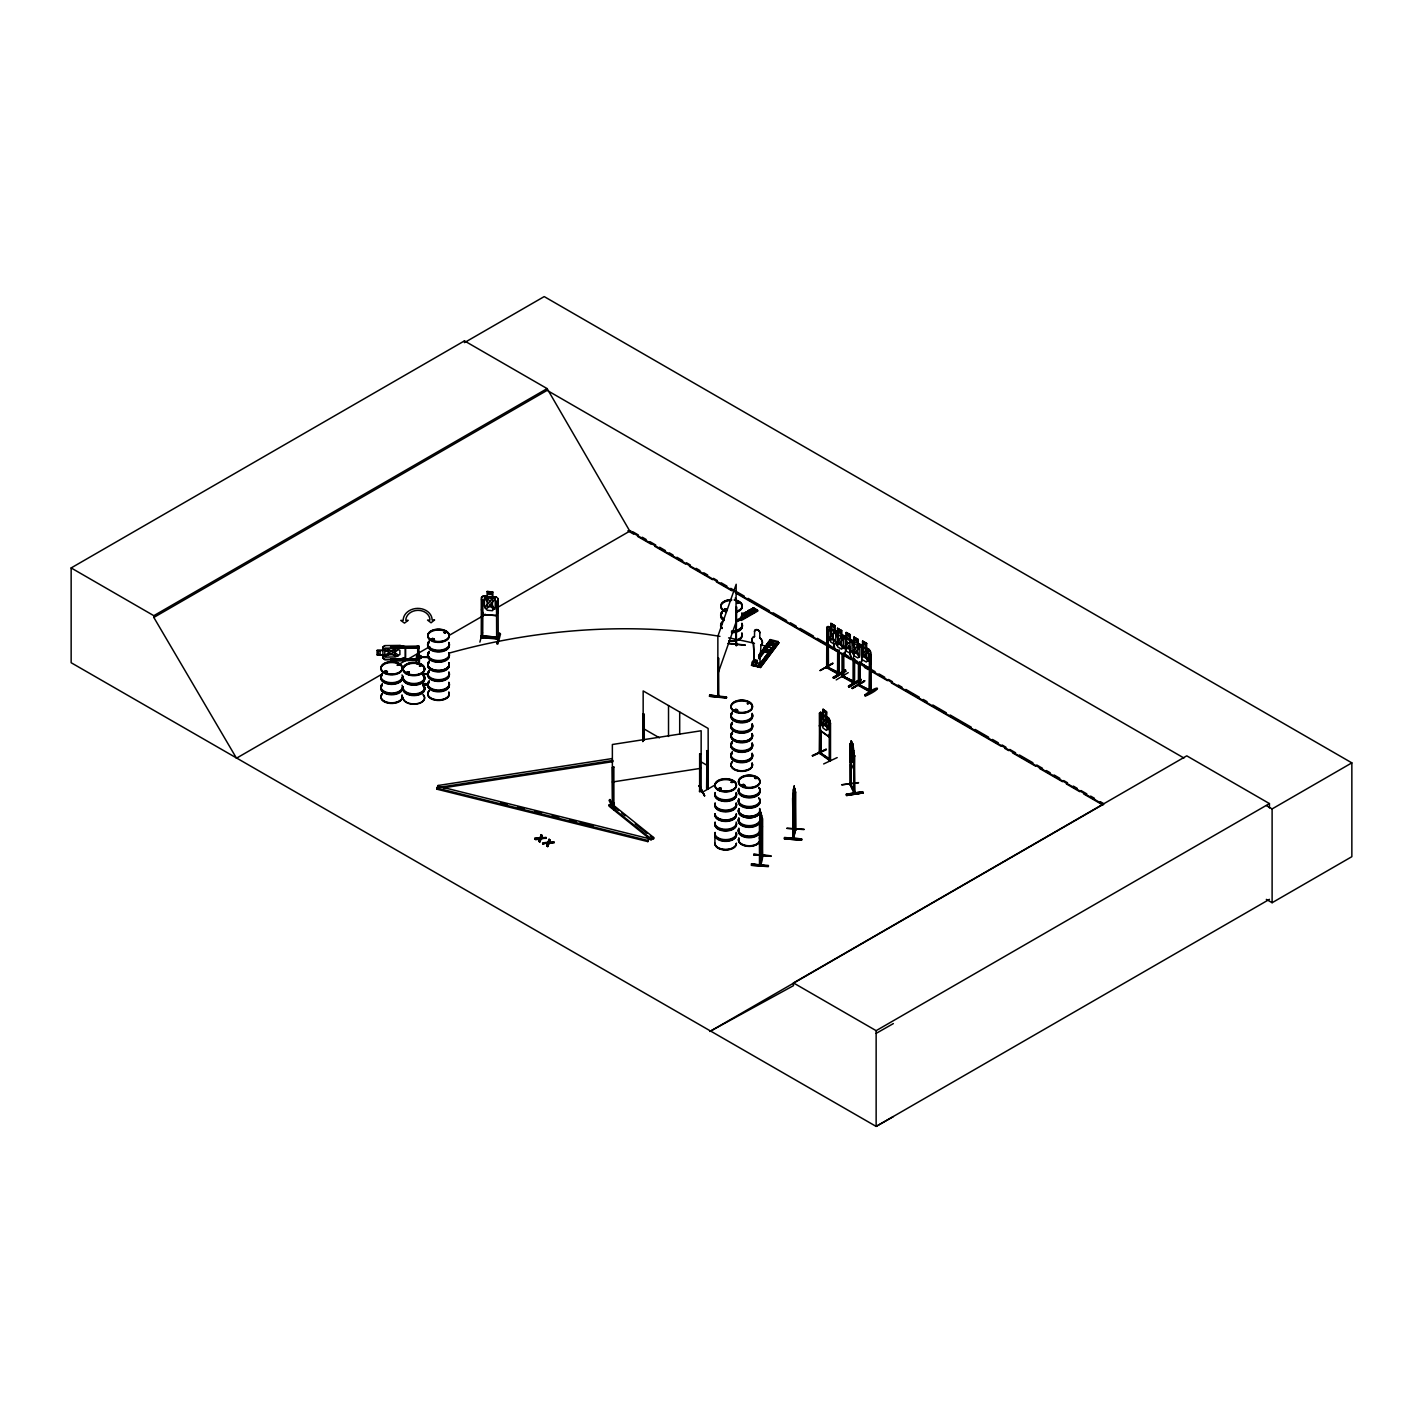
<?xml version="1.0" encoding="UTF-8"?>
<svg xmlns="http://www.w3.org/2000/svg" width="1423" height="1423" viewBox="0 0 1423 1423"><rect width="100%" height="100%" fill="white"/><g stroke="black" fill="none" stroke-linecap="round" stroke-linejoin="round"><path stroke-width="1.5" d="M390.667 648.23L418.913 647.981L390.667 648.23L390.649 646.611L418.896 646.131L418.896 654.598M429.177 657.497L420.959 657.319L429.159 656.519M760.594 863.299L759.882 863.032M759.846 864.508C760.914 868.261 764.276 851.541 761.696 855.223M793.607 800.491L793.465 838.983L793.038 837.862M795.493 792.611L795.119 791.668L795.475 830.232L795.813 829.182M426.864 674.271L422.56 674.306M417.704 658.653L417.206 660.059M761.518 833.433C764.987 806.894 756.182 864.633 761.696 833.451M792.86 814.472L794.923 801.291L794.87 806.894L792.86 814.472L792.611 798.552L794.141 785.887L794.301 790.779M768.313 866.66L751.255 865.291L768.438 866.198L751.38 864.081L768.438 865.451M768.438 866.073L751.38 864.081M784.411 838.805L801.469 840.175L784.411 838.805L784.535 837.507L801.611 838.876L801.469 840.21M784.518 837.649L801.594 838.947M801.594 839.623L784.518 838.165L801.576 839.695M760.967 645.348L760.825 645.544A5.745 4.305 36.7 0 0 759.722 637.895L759.864 637.7A5.745 4.305 36.7 0 1 760.967 645.348L759.864 663.154M709.49 696.292L709.686 694.975L726.584 697.679L709.49 696.274L726.406 698.124M709.65 695.1L726.566 696.968M726.566 697.555L709.65 695.722M793.963 834.02L792.771 838.947L792.86 795.831M718.17 658.173L718.419 696.754L718.17 658.173L718.455 659.134M736.456 644.263L736.812 643.178L736.456 645.633L736.189 607.07L735.869 645.562L736.776 607.123M736.936 644.672L736.491 645.526M760.416 820.342L760.202 815.664L759.74 864.597M757.089 661.517C755.453 659.667 756.538 663.225 755.293 662.211M756.04 661.499L757.516 660.663M754.848 660.699C757.356 675.142 756.698 655.79 757.125 661.126M643.16 741.365L643.16 690.92L708.138 728.434L708.263 788.822C704.527 784.66 708.956 792.291 708.085 787.275L707.231 786.794M708.156 788.716L707.035 788.129M837.738 672.581L839.196 672.723L838.894 674.555L826.656 667.689L826.834 627.347L828.186 626.618M828.293 630.496L828.293 668.01L826.834 667.743M838.734 674.555L838.2 672.172L837.56 673.915L837.667 651.77M839.196 672.812L828.008 667.351L837.951 672.545M827.866 630.745L826.763 630.104L827.19 667.387L839.196 674.235L837.56 673.915M842.238 676.672L854.191 683.414L853.693 681.208M843.643 676.85C841.722 678.504 841.455 673.204 843.821 675.516M854.191 659.134L854.191 683.414C852.786 682.88 852.928 681.617 853.996 682.008M854.547 683.058L854.618 658.885M854.156 683.502L854.547 681.688M858.478 663.278L858.371 685.424L870.609 692.272L869.666 689.888L869.382 691.72L869.382 654.046L870.912 654.438L871.036 692.023L869.666 691.258M858.478 684.036L860.132 685.815L860.008 663.669M860.008 684.321L858.781 683.68M860.008 685.69L858.781 685.032M854.12 765.716L853.658 769.345L854.12 753.39L850.243 743.357L851.47 745.741L851.239 740.885L850.545 754.35L852.644 762.55L852.875 744.016L853.8 750.775M869.257 690.137L870.449 692.289M869.382 691.578L869.809 667.049M870.912 690.582L859.723 685.086L869.666 690.28M870.912 691.916L858.905 685.121L858.905 663.047M754.688 660.912C760.273 659.24 753.407 662.584 757.267 660.93M858.46 782.597L841.616 784.802L858.496 782.81M384.619 671.371C383.374 674.609 390.578 671.692 385.953 671.14M384.459 671.585L385.188 672.599M387.127 671.514L386.682 672.421M387.092 671.994L386.843 672.296M397.319 665.413L397.835 664.221M406.498 672.794L407.903 671.763M408.899 673.239L408.757 672.065M419.963 666.089L420.71 665.341M431.151 639.478L432.556 638.447L431.205 639.229M432.307 639.532L432.307 640.012M433.819 639.656L432.823 638.66M444.101 632.648L445.31 633.022L444.332 631.937M444.367 633.022L445.292 631.865M725.855 608.973L726.673 609.311M727.028 609.489L726.37 610.485M737.363 602.409L738.27 602.872L737.612 602.214M737.737 602.178L738.786 603.139L737.612 602.587M738.733 602.854L737.363 602.925M747.698 614.38L747.36 613.402M734.375 710.397L735.78 709.365M720.696 788.662L719.077 788.787L719.7 789.658M737.025 710.575L735.46 709.348M737.594 710.237L735.602 711.322L734.695 709.792M747.395 703.851L748.32 702.677M748.569 703.389L747.929 703.602M731.582 781.992L732.24 782.241M742.717 784.482L742.717 786.261L745.047 785.496M742.041 785.034L743.037 785.958M744.282 785.87L743.553 784.589M754.741 778.203L756.236 778.096M755.168 777.83L756.022 777.812M756.164 778.683L755.898 778.292M760.238 815.717L761.163 812.444L761.145 817.318M760.362 815.948L761.163 812.444M760.362 817.478L760.825 813.992M762.55 818.261L762.408 856.771L761.518 814.845L759.42 825.144L759.508 865.433M753.745 854.974L770.946 855.792L753.87 854.387M760.451 827.03L760.309 865.522L760.949 818.848L760.238 830.481M760.309 864.152L759.846 863.138M759.633 865.397L762.71 855.81L762.408 856.771L762.337 819.15M762.621 854.529L762.532 855.223M793.518 789.391L794.301 786.154M793.518 790.939L793.981 787.453M795.083 789.107L794.674 788.306L794.336 790.512M792.878 795.937L794.852 788.306M786.901 828.435L804.102 829.253M793.394 803.942L794.123 792.309L793.376 839.001L795.777 829.36M792.949 836.617L793.589 837.436L795.475 829.253M795.617 830.036L795.048 829.111L792.807 837.471M794.888 828.826L795.155 827.724L795.564 828.844M795.617 828.666L794.959 827.812L794.763 828.755M481.454 599.759L482.984 599.883M481.436 609.791L483.162 614.523L496.289 615.643L498.246 611.107L498.246 598.709L496.271 596.913L492.465 596.735L492.465 592.128M487.057 591.506L492.643 591.986L487.057 591.506L487.217 596.415L484.407 597.713L484.407 606.323L487.217 610.254L492.429 610.698L495.24 607.247L495.24 598.621L492.429 596.842M483.162 614.523L496.325 615.536L498.246 611.107M482.468 632.524L479.871 642.147M492.643 596.593L492.643 591.986M487.235 596.308L483.215 595.917L481.436 597.411L481.223 637.664L481.508 635.885L496.805 637.095L496.663 639.016L496.52 601.378L498.139 601.164L496.52 601.378M483.162 636.063L482.699 637.789M496.68 638.963C499.669 638.909 497.232 636.223 496.52 637.54M482.895 600.239L482.699 637.842L482.842 635.921L498.139 637.326M500.469 634L497.979 643.872L497.036 643.801L499.562 633.164L500.469 634.035M497.036 643.801L499.633 633.253M828.72 736.58L829.894 732.952L829.894 720.643M830.036 732.898L828.809 736.794L820.52 730.799L819.435 725.41L820.662 730.728L828.862 736.509M728.078 643.552L745.172 644.939M718.206 694.228L718.615 695.296M717.726 696.47L718.046 695.794M735.851 643.979L736.225 643.107M717.832 696.683L717.868 636.259L736.189 584.266L735.762 645.348M755.791 662.478L761.145 663.545M717.868 673.791L736.189 621.78M820.946 752.376L819.399 751.806L820.235 753.941M820.946 753.728L820.946 731.671M829.111 760.273L829.627 758.584L830.534 760.505M849.887 784.286L854.298 793.643M850.563 782.703L850.954 783.753M854.334 792.38C853.16 789.836 856.201 792.842 854.334 793.749L853.836 750.668M847.948 643.658L850.741 641.008M844.088 655.238L845.422 651.538M833.558 644.708L834.785 650.026L844.177 655.434L845.547 651.645L845.547 639.158L844.266 636.721C829.235 622.064 833.184 639.994 835.016 649.849M860.381 664.025L861.84 660.254M854.049 655.523L852.804 659.436L843.501 653.957M870.485 664.239L869.115 668.223L859.794 662.762M847.877 643.605L844.977 637.824L847.485 644.53C841.918 647.198 846.916 652.481 848.357 646.024L850.492 651.574M755.4 661.535C758.032 661.944 755.097 659.365 757.054 661.25M612.726 805.169L612.37 767.299L613.864 767.05L613.9 805.044C616.07 802.59 609.453 804.173 614.042 803.177M612.53 805.151L614.202 804.884L612.513 804.742M701.45 790.085C698.533 788.289 699.885 794.052 700.009 790.316M539.779 842.06L541.025 838.236L546.219 837.56L541.025 839.019L539.779 842.06L538.801 840.726L539.815 838.325L534.71 838.36L535.635 839.677L539.815 839.108L541.202 834.678L542.181 836.03L541.202 838.378L546.219 838.343M547.695 846.632L548.94 842.807L554.116 842.131L548.94 843.59L547.695 846.632L546.699 845.28L547.713 842.896L542.625 843.697L547.713 842.896M541.202 834.678L539.975 838.467L534.71 839.143M542.625 843.697L547.891 843.021L549.118 839.25L550.096 840.584L549.1 842.932L554.116 842.914M547.891 843.021L549.118 839.25M812.302 755.702L826.372 749.174L812.355 755.666M812.8 755.969L826.265 749.761M538.801 841.509L539.815 839.108M541.025 839.019L542.181 835.248M546.699 846.062L547.713 843.679M549.1 842.932L550.096 839.801M419.198 655.754L417.49 656.679L417.455 655.576M613.722 809.847L614.558 809.029L609.951 799.441L609.062 800.366L610.894 804.191M820.11 670.589L832.9 663.118L820.164 670.518M820.715 670.215L832.74 663.705M848.215 672.652L836.208 679.909M852.395 688.519L864.544 680.817M864.508 681.439L852.341 688.501M836.208 633.146L834.981 632.008L832.864 634.996L829.556 628.877L832.081 635.583C826.496 638.251 831.494 643.534 832.935 637.095L834.358 640.795M826.603 667.618L827.154 665.928L827.154 667.298M842.06 675.125L843.092 675.8M858.371 685.424L859.012 683.68L859.012 685.05M795.048 829.218L794.923 788.911L794.888 830.196M387.447 672.047L384.833 671.994L386.682 671.087M398.369 665.164L397.497 664.559L398.582 665.235M407.28 672.047L407.44 673.239M407.903 673.399L407.903 672.243M431.934 639.799L431.934 638.731M431.827 639.354L433.09 638.927M434.317 639.567L432.236 639.923M420.194 665.217L421.101 666L419.376 666.124M444.314 632.399L444.972 632.097M444.705 632.31L445.506 632.933M724.965 609.186L725.268 610.378M724.307 609.791L725.855 610.912L726.975 609.969M745.225 613.989L747.093 613.544M736.936 710.717L736.936 709.632M737.541 710.486L737.132 710.877M718.615 788.467L718.508 789.552M720.234 789.658C723.346 788.022 717.05 787.257 719.451 789.605M720.234 788.022L720.554 788.324M731.742 781.601L731.173 782.401M743.251 784.624L742.824 785.87M861.235 656.892L863.797 653.317L861.271 646.611L864.579 652.712C866.056 646.611 870.858 651.805 865.451 654.295L868.119 661.286L864.65 654.811L861.787 657.764M819.399 753.176L830.16 760.949L830.16 720.607L828.773 718.135L820.609 712.389L819.541 713.19M436.808 787.986L438.124 786.207L649.155 838.681L647.839 841.616L436.808 789.16L436.808 787.986L647.839 840.459L649.155 838.681M436.808 789.16L438.071 785.496L612.139 758.566M754.599 631.314L754.457 631.51A2.864 2.152 36.7 0 1 757.089 629.82A2.864 2.152 36.7 0 1 759.722 632.826L759.864 632.63A2.864 2.152 36.7 0 0 757.232 629.624A2.864 2.152 36.7 0 0 754.599 631.314L754.457 636.579A5.745 4.305 36.7 0 0 753.354 643.676L754.457 662.033L753.496 643.498A5.745 4.305 36.7 0 1 754.599 636.383L754.457 636.579M752.5 665.573L751.931 662.389L753.799 659.881L754.421 661.98L752.536 664.488L759.224 666.16L761.109 661.695L761.714 664.292M752.536 664.488L754.421 660.023M755.257 659.952L752.002 665.146M759.206 654.651L770.377 639.603L778.292 641.577L759.42 667.28L757.676 666.818L758.921 667.12L776.069 644.139L758.726 667.102M755.453 660.023L751.344 665.306L760.469 667.494L778.932 642.751L769.95 640.581M759.259 654.687L770.377 639.603M758.584 656.305L770.305 640.35M758.939 656.697L770.999 640.795L770.377 640.101M759.437 656.803L769.985 642.662M755.88 662.584L756.449 661.588M758.726 658.155L770.59 642.253M758.655 658.422L770.679 642.538M759.171 658.849L771.23 642.947M757.73 666.853L774.824 643.836M757.872 666.889L775.446 643.427M758.37 666.711L775.517 643.73M778.292 641.577L759.331 667.298L759.224 664.203M760.433 667.512L778.932 642.751M699.476 791.348L701.326 791.063M614.558 809.812L612.352 805.187L612.37 744.496L701.148 730.764L701.148 791.49M852.039 650.685L850.029 653.228L846.276 651.094L844.266 646.255M761.981 855.632L761.963 838.094M849.922 782.863L849.798 784.375M850.954 783.611L849.887 782.775L850.385 783.842M850.954 784.98L850.509 746.63M854.992 792.255L854.547 791.348M481.276 635.903L483.162 637.433M481.276 637.273L498.103 638.642M384.512 671.496L385.366 670.927L384.957 672.154M385.366 672.101L386.469 672.03M398.725 665.128L397.373 665.235M433.641 639.816L433.126 638.678M407.44 671.923L407.156 672.99M419.963 665.626L421.012 665.59M724.414 609.453L726.691 609.115L727.028 610.627M737.559 602.285L737.399 603.477M747.573 614.291L745.225 614.113M736.865 710.717L736.314 709.365M748.516 703.087L747.929 703.015M732.116 781.903C729.11 781.992 734.446 783.45 732.24 781.334M755.346 777.741L755.311 778.594M744.887 785.727L743.82 786.012M384.833 645.757L382.929 647.269L382.929 657.888M837.524 650.418L827.955 645.099L826.71 627.418L828.115 626.422L830.996 628.219L830.996 623.612M842.256 636.508L843.59 635.547L846.276 636.935M869.008 649.688L859.759 644.423L858.549 645.295L859.83 644.157L862.712 645.953L862.712 641.328M754.048 665.964L753.532 665.519M751.255 609.062L755.328 611.748L751.255 609.4L753.496 607.781L742.521 614.665M754.546 609.115L741.668 616.497L754.332 608.777M741.294 620.481L757.89 610.983L756.574 610.254M642.734 741.614L643.16 713.723L644.263 714.346L644.263 739.871M643.836 740.12L644.263 714.346M830.854 623.381L834.892 625.675L830.854 623.381L830.854 628.308L828.844 628.699L828.844 637.308L830.854 642.147L834.625 644.281M836.635 633.128L834.892 630.282M828.044 626.689L837.489 631.776L838.77 634.284M826.71 639.799L828.079 645.028M842.256 636.294L843.537 635.37L852.857 640.83L850.296 639.229L850.296 634.605L846.151 632.399L846.276 637.237L844.266 637.629M852.911 640.706L854.191 643.232M862.569 641.097L866.607 643.392L862.569 641.097L862.569 646.024L860.559 646.416M826.834 666.373L828.453 666.658L826.603 666.249M869.151 649.617L866.607 648.016M870.485 652.019L869.204 649.493L870.485 652.019L870.485 692.201M870.912 654.438L869.382 654.046M706.608 788.52L707.035 750.597L708.138 751.237L707.533 788.965M833.131 677.241C856.913 664.203 840.566 670.82 833.736 678.362L845.796 671.14L833.736 678.326M870.485 664.416L870.627 651.93M853.498 681.172L843.412 676.299L853.373 681.492M848.535 686.188L860.577 679.038L861.253 680.123L849.157 687.291L848.482 686.117L860.666 679.162M848.553 686.758L860.666 679.678L848.642 686.9M706.911 786.688L707.462 787.631M864.775 694.904C880.019 683.538 882.918 688.358 865.451 696.078L864.864 695.029M864.775 695.687L877.048 688.607M702.001 792.486L714.275 785.407M893.359 1116.61L876.141 1126.411L71.15 662.727L71.15 567.937L464.449 340.88L547.126 388.604L629.802 531.117L1103.181 804.404L709.864 1031.479M71.15 567.937L153.826 615.679L547.126 388.604M237.428 757.659L236.485 758.192L153.826 617.44L547.126 390.364L1183.918 758.014M236.485 758.192L381.666 674.36M398.991 664.363L429.764 646.611M448.992 635.494L485.545 614.398M497.089 607.728L630.727 530.583M736.314 600.559L736.491 600.47A1.921 1.103 60 0 0 735.14 598.122M743.304 613.651C755.311 619.058 737.434 614.238 745.545 612.37L749.601 615.038L745.545 612.37M747.537 611.214C759.544 616.621 741.668 611.819 749.761 609.933L753.834 612.601L749.761 609.933M742.166 614.647L753.496 608.101L757.089 610.538M742.717 614.985L753.496 608.101M741.223 616.248L754.279 608.564M741.792 618.649L756.787 609.987M742.148 618.667L754.99 611.25M742.326 618.969L757.552 610.129L753.496 607.781M742.575 619.094L757.57 610.431M837.685 632.915L837.56 628.379L841.687 630.602L841.544 635.298L843.554 638.002L843.554 646.611L841.544 649.155L837.827 647.003L835.817 642.147L835.817 633.537L837.827 633.146L837.685 628.308M841.687 630.602L837.56 628.379M844.141 636.793L845.689 639.158M853.978 637.095L857.98 639.407L853.978 637.095L853.978 642.022L852.128 642.324M834.785 650.026L844.319 655.363M850.029 649.528L846.276 647.394L846.276 638.785C851.079 641.809 854.867 640.368 860.506 645.633C863.601 651.432 860.506 643.516 857.713 644.174L857.713 639.55M846.276 632.63L850.029 634.765L850.029 639.372L852.039 642.058L852.128 650.934L854.12 655.79L857.856 657.942L859.848 655.398L859.848 646.789L857.98 644.014M849.851 653.495L850.029 640.919M710.789 1030.946L793.465 985.659L793.465 982.919L1186.764 755.844L1269.441 803.586L1269.441 807.926M793.465 982.919L876.141 1030.661L1269.441 803.586M1266.345 805.596L1272.109 808.922L1351.85 762.87L1351.85 856.682L1272.109 902.716L1266.328 899.389M1269.441 899.336L876.141 1126.411L876.141 1030.661M876.141 1033.383L893.359 1023.582M614.078 803.639L612.37 803.444M481.525 637.682L498.228 639.052L498.05 598.745M828.773 718.135L826.478 716.498L826.638 711.802L822.956 709.33L826.514 711.874L826.372 716.552L828.133 719.38L828.133 727.989L826.372 730.408L823.081 728.025L821.302 723.062L821.302 714.435L823.081 714.186L823.223 709.49M829.431 759.864L829.538 722.422L830.516 723.133L830.516 760.647L819.861 752.945L820.235 751.682M830.516 723.133L829.075 722.635M821.107 753.763L819.986 715.52L819.506 753.247L819.435 713.048L820.697 712.14L823.223 714.115L823.099 709.259M829.431 758.886L820.591 753.052L830.16 759.58M823.65 763.938L837.186 757.587M419.518 665.466L420.852 665.466M408.686 673.328L409.201 672.812M724.681 609.257L725.855 608.813M726.673 609.951L725.268 610.058M745.563 613.669L746.452 613.438M748.658 703.656L747.324 703.549M735.317 710.006L737.025 710.273L735.46 710.522M731.547 782.401L732.578 782.312M719.38 788.324L719.967 789.196M720.483 789.605L720.963 788.449M742.361 784.749L745.207 785.425M744.371 785.443L742.415 785.14M744.069 785.958L743.82 784.393M609.044 804.991L611.765 803.853L653.673 837.524L653.673 838.698L650.951 839.837L609.044 806.165L609.044 804.991L650.951 838.663L650.951 839.837M650.951 838.663L653.673 837.524M399.881 659.116L405.342 657.497M433.41 639.603L432.236 639.603M407.867 671.692L406.551 673.043M408.952 673.417L407.387 673.417M736.812 711.02L735.744 710.895M720.358 789.783L720.981 788.271M743.286 784.393L742.557 785.603L743.553 785.941M794.123 790.761L793.394 807.624L793.002 805.56M760.949 817.3L760.238 834.18L759.846 832.099A10.904 6.297 0 0 1 746.417 836.475A10.904 6.297 0 0 1 738.715 828.773M842.469 674.876L842.79 676.352L854.725 683.111M612.53 767.637L613.864 767.05M699.654 753.799L701.308 753.888L699.654 753.799L699.636 791.686L701.308 791.419M699.262 786.279L704.598 795.866L699.227 785.692M699.778 789.818L701.148 789.712M612.37 804.813L613.864 804.582M699.778 791.188L701.077 791.063M699.12 785.638L704.598 795.848L700.045 786.243M613.011 760.433L438.942 787.364L438.071 785.496M443.282 787.862L613.011 761.607M612.37 782.01L701.148 768.278M853.853 791.704C843.394 771.693 859.261 796.595 853.747 792.807L854.476 755.168L854.921 793.66L854.992 792.06M854.867 756.04L853.889 755.257M850.225 785.176L849.958 743.98L850.403 761.91M846.311 794.212L862.978 791.704L846.329 794.283L846.56 795.528L863.192 792.86L846.56 795.493M846.311 794.995L863.21 792.949M541.202 837.596L546.219 837.56M549.1 842.149L554.116 842.131M534.71 838.36L539.975 837.685M542.625 842.932L547.891 842.238M771.497 640.973L772.547 641.186M776.833 641.951L777.189 642.36M829.431 758.495L830.036 760.86M612.566 805.24L612.726 803.799M385.953 671.407L385.686 672.563M843.412 675.907L843.412 677.277L843.288 652.926M842.594 676.316L842.594 654.26M498.103 639.105L497.872 637.7M417.206 647.305L417.206 646.202L418.896 646.131M382.734 654.971L382.734 657.96L384.726 659.561L399.916 659.365L405.537 657.604L405.537 646.771L399.916 645.419L384.761 645.597L382.734 647.091L382.734 650.347L377.077 650.311L377.095 655.025L382.929 654.811L384.815 657.088L395.363 656.964L399.881 654.598L399.881 650.293L395.363 648.034L384.815 648.177L382.929 650.507L377.273 650.453M417.473 654.029C420.959 652.392 413.933 659.507 417.455 664.31C413.968 660.005 421.279 653.922 417.455 655.185L417.49 656.465M377.273 654.776L382.929 654.705M416.69 655.95C427.736 657.266 413.862 653.299 416.708 658.369L420.959 658.315L420.959 655.896M416.726 660.414L390.667 660.734L390.649 659.116L416.726 658.796M384.726 659.561L416.726 659.151M416.726 660.076L390.667 660.734M422.56 673.755L426.864 673.702L422.56 674.538M422.542 673.986L426.864 674.484M422.916 683.698C428.412 682.755 428.501 686.046 422.933 685.032M422.916 684.481L427.238 684.392M725.855 610.076L724.841 609.827L726.744 609.667M432.823 638.358L434.477 639.478M407.867 672.99L408.472 672.99A10.904 6.297 0 0 0 406.16 673.986M743.82 784.873L742.521 784.962M719.664 789.249L720.269 789.249A10.904 6.297 0 0 0 717.957 790.263M793.358 789.125L793.02 837.951M761.75 815.468L761.963 833.665M786.937 828.222L803.995 829.591M753.745 854.174L770.821 856.344M753.763 854.761L770.839 856.13M496.165 597.162L483.304 596.077L481.614 597.482L481.65 609.684L483.304 614.38M481.223 636.294L482.699 636.419M497.036 643.018L499.633 633.769M728.096 643.338L745.012 645.259M718.206 695.598L718.455 696.647L718.757 658.244M850.456 784.055L850.509 764.293M409.006 671.958L409.344 673.488L406.836 673.097M720.803 788.235L720.269 788.253A10.744 6.208 0 0 0 718.064 789.178M399.881 645.562L405.342 647.003M773.294 648.283L765.378 646.309L773.294 648.283A421.635 266.848 -10.3 0 0 760.807 644.921M500.576 802.91L507.033 804.511M517.812 807.179L524.269 808.798M535.03 811.466L541.487 813.084M552.249 815.753L558.723 817.353M569.485 820.039L575.941 821.64M580.246 822.707L593.178 825.927M838.574 674.431L838.77 650.204M859.545 686.064L859.581 661.713M707.071 788.04L707.035 750.597M725.339 610.485L724.36 610.022M735.531 710.931L734.535 710.486M409.273 672.012L408.472 671.994A10.744 6.208 0 0 0 406.267 672.919M834.625 625.818L834.625 630.442L837.436 631.883M834.625 631.972L830.854 629.838L830.854 638.465L834.625 640.599M862.569 659.881L866.34 662.015L868.35 659.472L868.35 650.862L866.34 648.177L866.34 643.552M859.901 662.656L869.151 667.938M828.186 644.921L837.436 650.204M845.849 671.247L845.173 670.108M642.734 713.955L643.836 714.595M706.608 750.846L707.729 751.486M1351.85 762.87L544.209 296.589L464.449 342.623L464.449 340.88M851.185 640.403L853.978 642.022L854.12 637.326M834.892 631.616L837.685 633.217M844.088 636.917L841.42 635.387L841.42 630.763M854.12 643.481L857.856 645.633L857.856 654.242L854.12 652.09M632.648 531.686L638.429 535.03M642.271 537.236L646.113 539.459M649.973 541.683L655.736 545.027M659.596 547.25L665.359 550.576M669.201 552.8L673.061 555.023M676.903 557.247L682.684 560.573M686.526 562.796L690.368 565.02M696.149 568.346L699.991 570.57M703.851 572.793L707.693 575.017M713.474 578.343L717.317 580.566M721.159 582.79L726.94 586.134M730.782 588.357L744.265 596.13M748.107 598.354L769.274 610.574M773.116 612.797L786.599 620.57M790.441 622.794L796.204 626.12M800.064 628.343L813.529 636.117M817.371 638.34L830.854 646.113M844.319 653.904L848.161 656.11M852.021 658.333L857.784 661.677M861.644 663.901L865.486 666.124M871.267 669.45L875.109 671.674M878.952 673.897L884.732 677.223M888.575 679.447L892.434 681.67M898.198 684.997L902.04 687.22M905.9 689.444L919.365 697.217M923.207 699.44L927.067 701.664M932.83 705.008L946.313 712.781M950.155 715.004L971.322 727.224M975.164 729.448L988.647 737.221M992.489 739.444L998.27 742.77M1002.112 744.994L1005.954 747.217M1009.814 749.441L1015.577 752.767M1019.437 754.99L1032.902 762.764M1036.744 764.987L1042.525 768.331M1046.367 770.554L1050.21 772.778M1054.069 774.984L1059.833 778.328M1063.693 780.551L1067.535 782.775M1073.316 786.101L1077.158 788.324M1081 790.548L1086.781 793.874M1090.623 796.097L1094.483 798.321M1100.246 801.647L1104.106 803.87M627.899 530.797L633.662 534.123M637.504 536.346L650.969 544.12M654.811 546.343L685.584 564.095M689.426 566.318L712.514 579.641M716.356 581.865L731.742 590.741M735.584 592.964L825.963 645.153M829.805 647.376L833.665 649.582M845.191 656.252L850.972 659.578M864.419 667.351L868.279 669.575M872.121 671.798L887.507 680.674M891.349 682.898L1000.956 746.186M1004.798 748.409L1008.658 750.615M1012.5 752.838L1035.57 766.161M1039.413 768.384L1062.501 781.707M1066.343 783.931L1079.808 791.704M1083.65 793.927L1102.878 805.027M643.16 728.434L659.454 737.843M700.561 761.572L708.138 765.965M541.202 835.461L542.181 836.03M549.118 840.032L550.096 840.584M538.801 840.726L539.779 841.278M546.699 845.28L547.695 845.849M843.714 676.814L843.714 654.882M839.196 674.182L839.196 649.955M725.125 610.378L724.681 609.489M736.865 709.454L737.701 710.397M720.696 788.182L721.141 789.747L718.615 789.356M431.471 639.781L433.659 640.314L434.157 638.891M613.438 806.379L618.471 810.416M621.815 813.102L625.177 815.806M635.227 823.881L646.967 833.309M650.311 836.013L653.673 838.698M382.734 657.96L384.815 659.4M852.715 640.901L854.049 643.214L854.191 655.629M612.192 804.849L609.88 800.046L611.588 803.995M851.239 740.885L852.839 744.069M851.292 741.152L852.644 744.087M851.523 742.45L852.413 745.865L851.523 743.98M850.26 761.874L853.836 769.327M438.071 786.67L438.942 788.538M849.157 645.508L850.456 648.746M851.328 658.636L850.118 653.477L851.096 658.813C865.273 672.172 861.324 657.337 861.84 647.945M747.698 613.722L746.452 614.914L745.19 613.918M851.043 783.522L850.954 785.122L850.901 765.147M792.807 810.879L793.038 814.49M759.455 837.4L759.882 841.046M420.959 658.315L416.708 658.369M419.376 655.149L419.411 656.661M418.896 647.536L417.224 647.483M417.704 648.052L417.704 654.616M390.649 646.611L418.913 646.7M1272.109 808.922L1272.109 902.716M866.607 643.392L866.465 648.088M857.98 639.407L857.856 644.085M853.089 658.511L853.089 682.933M846.418 632.541L846.418 637.166M842.185 654.491L842.185 676.708M838.094 651.521L838.094 673.595M834.892 625.675L834.75 630.371M829.538 735.673L829.538 759.953M828.293 645.935L828.417 668.081M828.008 666.96L828.008 668.33M819.701 713.119L819.701 725.41M795.706 791.722L795.706 830.054M761.109 661.695L761.109 663.634M759.864 632.63L759.722 637.895M714.915 835.176L714.915 843.483A10.761 6.226 0 0 0 725.659 849.709A10.761 6.226 0 0 0 736.42 843.483M679.696 712.016L679.696 734.072M668.525 705.559L668.525 736.456M647.839 840.459L647.839 841.616M613.669 803.195L613.669 804.564M611.765 803.853L611.765 805.027M496.431 637.184L496.342 638.891M419.376 654.011L419.394 655.843M419.394 658.582L419.394 662.833M419.376 657.888L419.198 664.292M419.038 658.689L419.056 663.047M405.342 646.896L405.342 657.622M153.826 615.679L153.826 617.44M449.117 653.121A421.635 266.848 -10.3 0 1 719.931 636.366M728.576 637.878A421.635 266.848 -10.3 0 1 754.475 643.356M759.58 808.495A10.708 6.172 0 0 1 749.245 816.268A10.708 6.172 0 0 1 738.911 808.495M759.597 790.067A10.726 6.19 0 0 1 749.245 797.858A10.726 6.19 0 0 1 738.875 790.067M759.633 788.324A10.744 6.208 0 0 1 749.245 796.151A10.744 6.208 0 0 1 738.857 788.324M759.597 800.42A10.726 6.19 0 0 1 749.245 808.211A10.726 6.19 0 0 1 738.875 800.42M758.672 798.285A10.904 6.297 0 0 1 750.668 807.659A10.904 6.297 0 0 1 738.715 799.797M758.672 797.752A10.904 6.297 0 0 1 750.668 807.126A10.904 6.297 0 0 1 738.715 799.264M759.633 798.677A10.744 6.208 0 0 1 749.245 806.503A10.744 6.208 0 0 1 738.857 798.677M758.672 787.915A10.904 6.297 0 0 1 750.668 797.307A10.904 6.297 0 0 1 738.715 789.445M758.672 787.399A10.904 6.297 0 0 1 750.668 796.773A10.904 6.297 0 0 1 738.715 788.911M759.58 809.171A10.708 6.172 0 0 1 749.245 816.944A10.708 6.172 0 0 1 738.911 809.171M759.651 808.744A10.761 6.226 0 0 1 749.245 816.571A10.761 6.226 0 0 1 738.839 808.744M759.58 838.005A10.708 6.172 0 0 1 749.245 845.778A10.708 6.172 0 0 1 738.911 838.005M759.651 809.509A10.761 6.226 0 0 1 749.245 817.336A10.761 6.226 0 0 1 738.839 809.509M759.633 822.779A10.744 6.208 0 0 1 746.452 827.172A10.744 6.208 0 0 1 738.857 819.577M759.597 821.053A10.726 6.19 0 0 1 746.47 825.429A10.726 6.19 0 0 1 738.875 817.834M759.633 833.131A10.744 6.208 0 0 1 746.452 837.524A10.744 6.208 0 0 1 738.857 829.929M759.775 832.562A10.904 6.297 0 0 1 746.417 837.009A10.904 6.297 0 0 1 738.715 829.307M759.633 831.406A10.744 6.208 0 0 1 746.452 835.799A10.744 6.208 0 0 1 738.857 828.186M759.775 822.209A10.904 6.297 0 0 1 746.417 826.656A10.904 6.297 0 0 1 738.715 818.954M759.775 821.676A10.904 6.297 0 0 1 746.417 826.123A10.904 6.297 0 0 1 738.715 818.421M759.651 838.592A10.761 6.226 0 0 1 749.245 846.418A10.761 6.226 0 0 1 738.839 838.592M759.651 838.254A10.761 6.226 0 0 1 749.245 846.08A10.761 6.226 0 0 1 738.839 838.254M736.189 793.073A10.904 6.297 0 0 1 725.659 801.007A10.904 6.297 0 0 1 715.129 793.073M736.189 792.54A10.904 6.297 0 0 1 725.659 800.473A10.904 6.297 0 0 1 715.129 792.54M717.957 789.729A10.904 6.297 0 0 1 720.216 788.733M736.403 793.572A10.744 6.208 0 0 1 725.659 799.779A10.744 6.208 0 0 1 714.915 793.572M736.403 805.667A10.744 6.208 0 0 1 725.659 811.875A10.744 6.208 0 0 1 714.915 805.667M736.189 803.426A10.904 6.297 0 0 1 725.659 811.359A10.904 6.297 0 0 1 715.129 803.426M736.189 802.91A10.904 6.297 0 0 1 725.659 810.825A10.904 6.297 0 0 1 715.129 802.91M736.367 814.33A10.708 6.172 0 0 1 725.659 820.52A10.708 6.172 0 0 1 714.951 814.33M736.367 813.725A10.708 6.172 0 0 1 725.659 819.915A10.708 6.172 0 0 1 714.951 813.725M736.403 803.924A10.744 6.208 0 0 1 725.659 810.132A10.744 6.208 0 0 1 714.915 803.924M736.385 795.315A10.726 6.19 0 0 1 727.064 801.451A10.726 6.19 0 0 1 715.289 796.916M736.42 813.992A10.761 6.226 0 0 1 725.659 820.217A10.761 6.226 0 0 1 714.88 813.992M736.42 814.774A10.761 6.226 0 0 1 725.659 820.982A10.761 6.226 0 0 1 714.88 814.774M736.189 832.935A10.904 6.297 0 0 1 725.659 840.868A10.904 6.297 0 0 1 715.129 832.935M736.189 832.402A10.904 6.297 0 0 1 725.659 840.335A10.904 6.297 0 0 1 715.129 832.402M736.563 824.219A10.904 6.297 0 0 1 724.236 830.463A10.904 6.297 0 0 1 715.129 822.583M736.189 822.049A10.904 6.297 0 0 1 725.659 829.983A10.904 6.297 0 0 1 715.129 822.049M736.367 843.839A10.708 6.172 0 0 1 725.659 850.029A10.708 6.172 0 0 1 714.951 843.839M736.403 835.176A10.744 6.208 0 0 1 727.064 841.331A10.744 6.208 0 0 1 715.271 836.777M736.367 843.234A10.708 6.172 0 0 1 725.659 849.424A10.708 6.172 0 0 1 714.951 843.234M736.385 833.433A10.726 6.19 0 0 1 725.659 839.623A10.726 6.19 0 0 1 714.933 833.433M736.385 824.824A10.726 6.19 0 0 1 725.659 831.014A10.726 6.19 0 0 1 714.933 824.824M736.385 823.081A10.726 6.19 0 0 1 725.659 829.271A10.726 6.19 0 0 1 714.933 823.081M736.331 815.29A10.69 6.172 0 0 1 725.659 821.462A10.69 6.172 0 0 1 714.969 815.29M406.249 673.399A10.761 6.226 0 0 0 424.267 670.607A10.761 6.226 0 0 0 411.087 662.993A10.761 6.226 0 0 0 406.249 673.399A10.904 6.297 0 0 1 408.419 672.456M423.307 675.302A10.904 6.297 0 0 1 415.285 684.676A10.904 6.297 0 0 1 403.332 676.814M423.307 674.769A10.904 6.297 0 0 1 415.285 684.143A10.904 6.297 0 0 1 403.332 676.281M423.182 674.2A10.744 6.208 0 0 1 416.654 683.307A10.744 6.208 0 0 1 403.118 677.312M423.165 686.295A10.726 6.19 0 0 1 416.637 695.385A10.726 6.19 0 0 1 403.136 689.39M423.307 685.655A10.904 6.297 0 0 1 415.285 695.029A10.904 6.297 0 0 1 403.332 687.167M423.307 685.121A10.904 6.297 0 0 1 415.285 694.495A10.904 6.297 0 0 1 403.332 686.633M423.165 694.993A10.726 6.19 0 0 1 416.637 704.065A10.726 6.19 0 0 1 403.136 698.088M423.2 694.602A10.761 6.226 0 0 1 416.654 703.709A10.761 6.226 0 0 1 403.1 697.715M423.182 684.552A10.744 6.208 0 0 1 416.654 693.659A10.744 6.208 0 0 1 403.118 687.665M423.165 675.943A10.726 6.19 0 0 1 416.637 685.032A10.726 6.19 0 0 1 403.136 679.038M402.549 687.967A10.904 6.297 0 0 1 388.835 694.05A10.904 6.297 0 0 1 382.218 684.837M402.407 688.572A10.744 6.208 0 0 1 388.87 694.566A10.744 6.208 0 0 1 382.342 685.477M401.998 695.047A10.708 6.172 0 0 1 390.258 702.766A10.708 6.172 0 0 1 382.378 693.552M402.051 695.296A10.761 6.226 0 0 1 390.24 703.069A10.761 6.226 0 0 1 382.325 693.801M402.033 695.669A10.744 6.208 0 0 1 390.258 703.424A10.744 6.208 0 0 1 382.342 694.175M402.549 677.615A10.904 6.297 0 0 1 388.835 683.698A10.904 6.297 0 0 1 382.218 674.466M402.033 685.228A10.744 6.208 0 0 1 390.258 693.001A10.744 6.208 0 0 1 382.342 683.734M402.371 678.22A10.726 6.19 0 0 1 388.87 684.196A10.726 6.19 0 0 1 382.36 675.125M402.549 687.434A10.904 6.297 0 0 1 388.835 693.517A10.904 6.297 0 0 1 382.218 684.303M402.549 677.081A10.904 6.297 0 0 1 388.835 683.165A10.904 6.297 0 0 1 382.218 673.951M402.015 674.876A10.726 6.19 0 0 1 390.258 682.631A10.726 6.19 0 0 1 382.36 673.381M742.077 624.306A10.904 6.297 0 0 1 731.547 632.239M721.016 627.561A10.904 6.297 0 0 1 722.119 622.794M734.321 599.812A10.708 6.172 0 0 1 742.166 604.971A10.708 6.172 0 0 1 736.901 611.125M726.192 611.125A10.708 6.172 0 0 1 721.212 604.188A10.708 6.172 0 0 1 731.547 599.599M741.934 624.928A10.744 6.208 0 0 1 731.547 632.755M721.159 628.148A10.744 6.208 0 0 1 722.244 623.434M736.918 601.289A10.726 6.19 0 0 1 736.918 612.015M726.192 612.015A10.726 6.19 0 0 1 721.194 605.06A10.726 6.19 0 0 1 731.547 600.453M734.339 600.115A10.761 6.226 0 0 1 742.219 605.309A10.761 6.226 0 0 1 736.936 611.499M726.175 611.499A10.761 6.226 0 0 1 721.141 604.508A10.761 6.226 0 0 1 731.547 599.901M742.077 613.953A10.904 6.297 0 0 1 737.007 621.033M723.845 620.037A10.904 6.297 0 0 1 722.119 612.441M723.845 611.143A10.904 6.297 0 0 1 726.104 610.147M741.934 623.203A10.744 6.208 0 0 1 731.547 631.012M722.244 627.917A10.744 6.208 0 0 1 722.244 621.709M741.934 614.576A10.744 6.208 0 0 1 736.918 621.566M723.951 620.57A10.744 6.208 0 0 1 722.244 613.082M742.077 623.772A10.904 6.297 0 0 1 731.547 631.705M722.119 628.557A10.904 6.297 0 0 1 722.119 622.26M742.077 613.42A10.904 6.297 0 0 1 737.007 620.499M723.845 619.503A10.904 6.297 0 0 1 722.119 611.908M723.845 610.609A10.904 6.297 0 0 1 726.104 609.613M741.917 612.851A10.726 6.19 0 0 1 736.918 619.823M723.969 618.827A10.726 6.19 0 0 1 722.261 611.356M723.969 610.076A10.726 6.19 0 0 1 726.192 609.097M741.863 633.022A10.69 6.172 0 0 1 728.789 640.581M741.952 633.271A10.761 6.226 0 0 1 728.772 640.884M741.934 633.609A10.744 6.208 0 0 1 728.772 641.204M752.269 724.769A10.904 6.297 0 0 1 740.316 732.632A10.904 6.297 0 0 1 732.294 723.258M752.109 725.392A10.744 6.208 0 0 1 740.334 733.147A10.744 6.208 0 0 1 732.418 723.898M752.073 733.503A10.708 6.172 0 0 1 740.334 741.223A10.708 6.172 0 0 1 732.471 732.009M752.144 733.717A10.761 6.226 0 0 1 740.334 741.49A10.761 6.226 0 0 1 732.4 732.222M752.144 734.161A10.761 6.226 0 0 1 740.334 741.934A10.761 6.226 0 0 1 732.4 732.649M752.269 714.417A10.904 6.297 0 0 1 740.316 722.279A10.904 6.297 0 0 1 732.294 712.905M752.109 723.649A10.744 6.208 0 0 1 740.334 731.422A10.744 6.208 0 0 1 732.418 722.155M752.109 715.04A10.744 6.208 0 0 1 740.334 722.795A10.744 6.208 0 0 1 732.418 713.546M752.269 724.236A10.904 6.297 0 0 1 740.316 732.098A10.904 6.297 0 0 1 732.294 722.724M752.269 713.884A10.904 6.297 0 0 1 740.316 721.746A10.904 6.297 0 0 1 732.294 712.372M752.091 713.314A10.726 6.19 0 0 1 740.334 721.052A10.726 6.19 0 0 1 732.436 711.82M752.269 754.279A10.904 6.297 0 0 1 740.316 762.141A10.904 6.297 0 0 1 732.294 752.767M752.109 754.901A10.744 6.208 0 0 1 740.334 762.657A10.744 6.208 0 0 1 732.418 753.407M752.073 763.013A10.708 6.172 0 0 1 740.334 770.732A10.708 6.172 0 0 1 732.471 761.518M752.056 735.033A10.69 6.172 0 0 1 740.334 742.735A10.69 6.172 0 0 1 732.489 733.539M752.144 763.208A10.761 6.226 0 0 1 740.334 770.981A10.761 6.226 0 0 1 732.4 761.714M752.144 763.564A10.761 6.226 0 0 1 740.334 771.337A10.761 6.226 0 0 1 732.4 762.07M752.144 734.481A10.761 6.226 0 0 1 740.334 742.255A10.761 6.226 0 0 1 732.4 732.987M752.269 743.927A10.904 6.297 0 0 1 740.316 751.789A10.904 6.297 0 0 1 732.294 742.415M752.109 753.158A10.744 6.208 0 0 1 740.334 760.931A10.744 6.208 0 0 1 732.418 751.664M752.109 744.549A10.744 6.208 0 0 1 740.334 752.305A10.744 6.208 0 0 1 732.418 743.055M752.269 753.745A10.904 6.297 0 0 1 740.316 761.607A10.904 6.297 0 0 1 732.294 752.233M752.269 743.393A10.904 6.297 0 0 1 740.316 751.255A10.904 6.297 0 0 1 732.294 741.881M752.091 742.824A10.726 6.19 0 0 1 740.334 750.561A10.726 6.19 0 0 1 732.436 741.33M449.045 653.851A10.904 6.297 0 0 1 437.092 661.731A10.904 6.297 0 0 1 429.07 652.339M448.868 654.473A10.726 6.19 0 0 1 437.11 662.229A10.726 6.19 0 0 1 429.23 652.997M448.85 662.549A10.708 6.172 0 0 1 437.11 670.286A10.708 6.172 0 0 1 429.248 661.055M448.921 662.78A10.761 6.226 0 0 1 437.11 670.553A10.761 6.226 0 0 1 429.195 661.286M448.903 663.154A10.744 6.208 0 0 1 437.11 670.909A10.744 6.208 0 0 1 429.212 661.659M449.045 643.498A10.904 6.297 0 0 1 437.092 651.36A10.904 6.297 0 0 1 429.07 641.986M448.868 652.748A10.726 6.19 0 0 1 437.11 660.485A10.726 6.19 0 0 1 429.23 651.254M448.903 644.121A10.744 6.208 0 0 1 437.11 651.894A10.744 6.208 0 0 1 429.212 642.627M449.045 653.317A10.904 6.297 0 0 1 437.092 661.197A10.904 6.297 0 0 1 429.07 651.805M449.045 642.965A10.904 6.297 0 0 1 437.092 650.845A10.904 6.297 0 0 1 429.07 641.453M448.903 642.396A10.744 6.208 0 0 1 437.11 650.151A10.744 6.208 0 0 1 429.212 640.901M449.045 683.36A10.904 6.297 0 0 1 437.092 691.222A10.904 6.297 0 0 1 429.07 681.848M448.903 683.983A10.744 6.208 0 0 1 437.11 691.756A10.744 6.208 0 0 1 429.212 682.489M448.85 692.094A10.708 6.172 0 0 1 437.11 699.814A10.708 6.172 0 0 1 429.248 690.6M448.85 664.132A10.708 6.172 0 0 1 437.11 671.852A10.708 6.172 0 0 1 429.248 662.638M448.921 692.307A10.761 6.226 0 0 1 437.11 700.08A10.761 6.226 0 0 1 429.195 690.813M448.921 692.663A10.761 6.226 0 0 1 437.11 700.436A10.761 6.226 0 0 1 429.195 691.151M448.921 663.563A10.761 6.226 0 0 1 437.11 671.336A10.761 6.226 0 0 1 429.195 662.069M449.045 673.008A10.904 6.297 0 0 1 437.092 680.87A10.904 6.297 0 0 1 429.07 671.496M448.868 682.257A10.726 6.19 0 0 1 437.11 689.995A10.726 6.19 0 0 1 429.23 680.763M448.868 673.63A10.726 6.19 0 0 1 437.11 681.386A10.726 6.19 0 0 1 429.23 672.136M449.045 682.827A10.904 6.297 0 0 1 437.092 690.706A10.904 6.297 0 0 1 429.07 681.315M449.045 672.474A10.904 6.297 0 0 1 437.092 680.354A10.904 6.297 0 0 1 429.07 670.962M448.868 671.905A10.726 6.19 0 0 1 437.11 679.643A10.726 6.19 0 0 1 429.23 670.411M760.202 823.063L760.167 833.931L760.843 826.674C761.981 839.73 761.394 801.594 760.86 824.557L760.451 822.067L760.202 823.063M793.358 796.524L793.34 807.392L793.998 800.117C795.101 813.369 794.639 775.482 794.016 798.001L793.625 795.582L793.358 796.524M384.69 655.238L385.01 656.394L391.289 653.353C398.974 659.596 401.304 654.26 392.499 652.41C401.286 650.471 398.991 644.939 391.254 651.432C383.997 645.508 381.542 650.56 389.973 652.357L384.69 655.238M853.498 762.088L852.217 755.026C850.082 766.161 850.99 732.187 852.199 752.909L853 750.383L853.498 762.088M828.008 729.643L824.931 723.097C823.33 729.216 819.701 724.111 824.184 721.55L821.978 714.684L824.878 720.999C826.194 715.004 830.356 720.465 825.642 722.635L828.008 729.643M398.831 664.879L398.796 664.772M843.003 648.479L839.517 642.147C837.934 648.443 833.22 643.409 838.663 640.652L836.173 633.929L839.445 640.065C840.922 633.947 845.671 639.158 840.317 641.631L843.003 648.479M859.296 657.266L855.81 650.951C854.227 657.23 849.531 652.196 854.974 649.439L852.466 642.716L855.757 648.852C857.215 642.751 861.982 647.945 856.61 650.418L859.296 657.266M494.759 609.026L492.963 609.008L489.886 604.295C487.787 610.965 480.849 609.329 488.694 603.174C481.205 596.006 487.751 595.632 489.797 602.231C491.878 595.917 498.619 597.518 491.006 603.405L494.759 609.026M434.513 620.019L431.044 622.794L427.558 620.09L429.959 620.072A12.095 9.872 -2.1 0 0 417.882 610.342A12.095 9.872 -2.1 0 0 405.804 620.357L408.188 620.339L404.488 623.114L400.77 620.428L403.171 620.392A14.479 11.829 -2.1 0 1 417.651 608.386A14.479 11.829 -2.1 0 1 432.13 620.037L434.513 620.019M845.244 670.731L833.06 677.971L845.28 670.82M864.597 680.817L851.826 688.287L864.615 680.834M395.363 650.347L384.815 650.471L384.815 654.793L395.363 654.651L395.363 650.347M380.101 651.307L378.216 651.325L378.216 654.1L380.101 654.064L380.101 651.307M491.504 592.929L488.142 592.644L488.142 594.174L491.504 594.458L491.504 592.929M492.429 598.389L487.217 597.945L487.217 606.572L492.429 606.998L492.429 598.389M776.424 644.085L768.509 642.129L776.424 644.085M775.161 645.775L767.246 643.801L775.161 645.775M771.622 650.507L763.706 648.532L771.622 650.507M769.754 653.015L761.839 651.058L769.754 653.015M865.664 643.943L863.245 642.556L863.245 644.103L865.664 645.473L865.664 643.943M833.949 626.209L831.53 624.839L831.53 626.369L833.949 627.756L833.949 626.209M849.371 635.156L846.952 633.769L846.952 635.316L849.371 636.686L849.371 635.156M866.34 649.706L862.569 647.572L862.569 656.181L866.34 658.315L866.34 649.706M857.18 639.852L854.778 638.482L854.778 640.012L857.18 641.399L857.18 639.852M840.886 631.065L838.485 629.678L838.485 631.225L840.886 632.612L840.886 631.065M841.544 636.846L837.827 634.694L837.827 643.303L841.544 645.455L841.544 636.846M825.785 712.283L823.668 710.753L825.785 713.83L825.785 712.283M826.372 718.099L823.081 715.716L823.081 724.343L826.372 726.708L826.372 718.099M852.644 750.241L851.292 747.306L851.292 755.915L852.644 758.868L852.644 750.241M743.891 786.617A10.708 6.172 0 0 0 759.953 781.263A10.708 6.172 0 0 0 743.891 775.909A10.708 6.172 0 0 0 743.891 786.617M743.891 787.506A10.708 6.172 0 0 0 759.953 782.152A10.708 6.172 0 0 0 743.891 776.798A10.708 6.172 0 0 0 743.891 787.506M741.632 785.994A10.761 6.226 0 0 0 759.651 783.219A10.761 6.226 0 0 0 746.452 775.606A10.761 6.226 0 0 0 741.632 785.994M749.245 817.834A10.726 6.19 0 0 0 759.597 810.043A10.708 6.172 0 0 1 749.245 817.816A10.726 6.19 0 0 1 738.875 810.043A10.708 6.172 0 0 0 749.245 817.816M720.287 790.263A10.744 6.208 0 0 0 736.403 784.873A10.744 6.208 0 0 0 720.287 779.502A10.744 6.208 0 0 0 720.287 790.263M720.305 791.152A10.708 6.172 0 0 0 736.367 785.798A10.708 6.172 0 0 0 720.305 780.444A10.708 6.172 0 0 0 720.305 791.152M720.269 790.654A10.761 6.226 0 0 0 736.42 785.265A10.761 6.226 0 0 0 720.269 779.875A10.761 6.226 0 0 0 720.269 790.654M408.508 673.986A10.726 6.19 0 0 0 424.588 668.614A10.726 6.19 0 0 0 408.508 663.243A10.726 6.19 0 0 0 408.508 673.986M408.49 674.342A10.761 6.226 0 0 0 424.641 668.952A10.761 6.226 0 0 0 408.49 663.58A10.761 6.226 0 0 0 408.49 674.342M408.508 674.876A10.726 6.19 0 0 0 424.588 669.504A10.726 6.19 0 0 0 408.508 664.15A10.726 6.19 0 0 0 408.508 674.876M386.273 673.221A10.744 6.208 0 0 0 402.407 667.849A10.744 6.208 0 0 0 386.273 662.478A10.744 6.208 0 0 0 386.273 673.221M386.309 674.057A10.708 6.172 0 0 0 402.353 668.703A10.708 6.172 0 0 0 386.309 663.349A10.708 6.172 0 0 0 386.309 674.057M384.032 672.545A10.761 6.226 0 0 0 402.051 669.771A10.761 6.226 0 0 0 388.87 662.157A10.761 6.226 0 0 0 384.032 672.545M736.367 711.642A10.744 6.208 0 0 0 752.482 706.27A10.744 6.208 0 0 0 736.367 700.899A10.744 6.208 0 0 0 736.367 711.642M736.385 712.461A10.69 6.172 0 0 0 752.411 707.106A10.69 6.172 0 0 0 736.385 701.77A10.69 6.172 0 0 0 736.385 712.461M736.349 711.962A10.761 6.226 0 0 0 752.5 706.573A10.761 6.226 0 0 0 736.349 701.201A10.761 6.226 0 0 0 736.349 711.962M765.538 651.645A1.921 1.103 0 0 0 768.616 650.934A1.921 1.103 0 0 0 766.019 649.76A1.921 1.103 0 0 0 765.538 651.645M765.538 651.254A1.921 1.103 0 0 0 768.616 650.542A1.921 1.103 0 0 0 766.019 649.368A1.921 1.103 0 0 0 765.538 651.254M433.161 640.67A10.708 6.172 0 0 0 449.223 635.316A10.708 6.172 0 0 0 433.161 629.962A10.708 6.172 0 0 0 433.161 640.67M433.143 641.56A10.726 6.19 0 0 0 449.241 636.206A10.726 6.19 0 0 0 433.143 630.834A10.726 6.19 0 0 0 433.143 641.56M433.126 641.044A10.761 6.226 0 0 0 449.277 635.672A10.761 6.226 0 0 0 433.126 630.282A10.761 6.226 0 0 0 433.126 641.044"/></g></svg>
